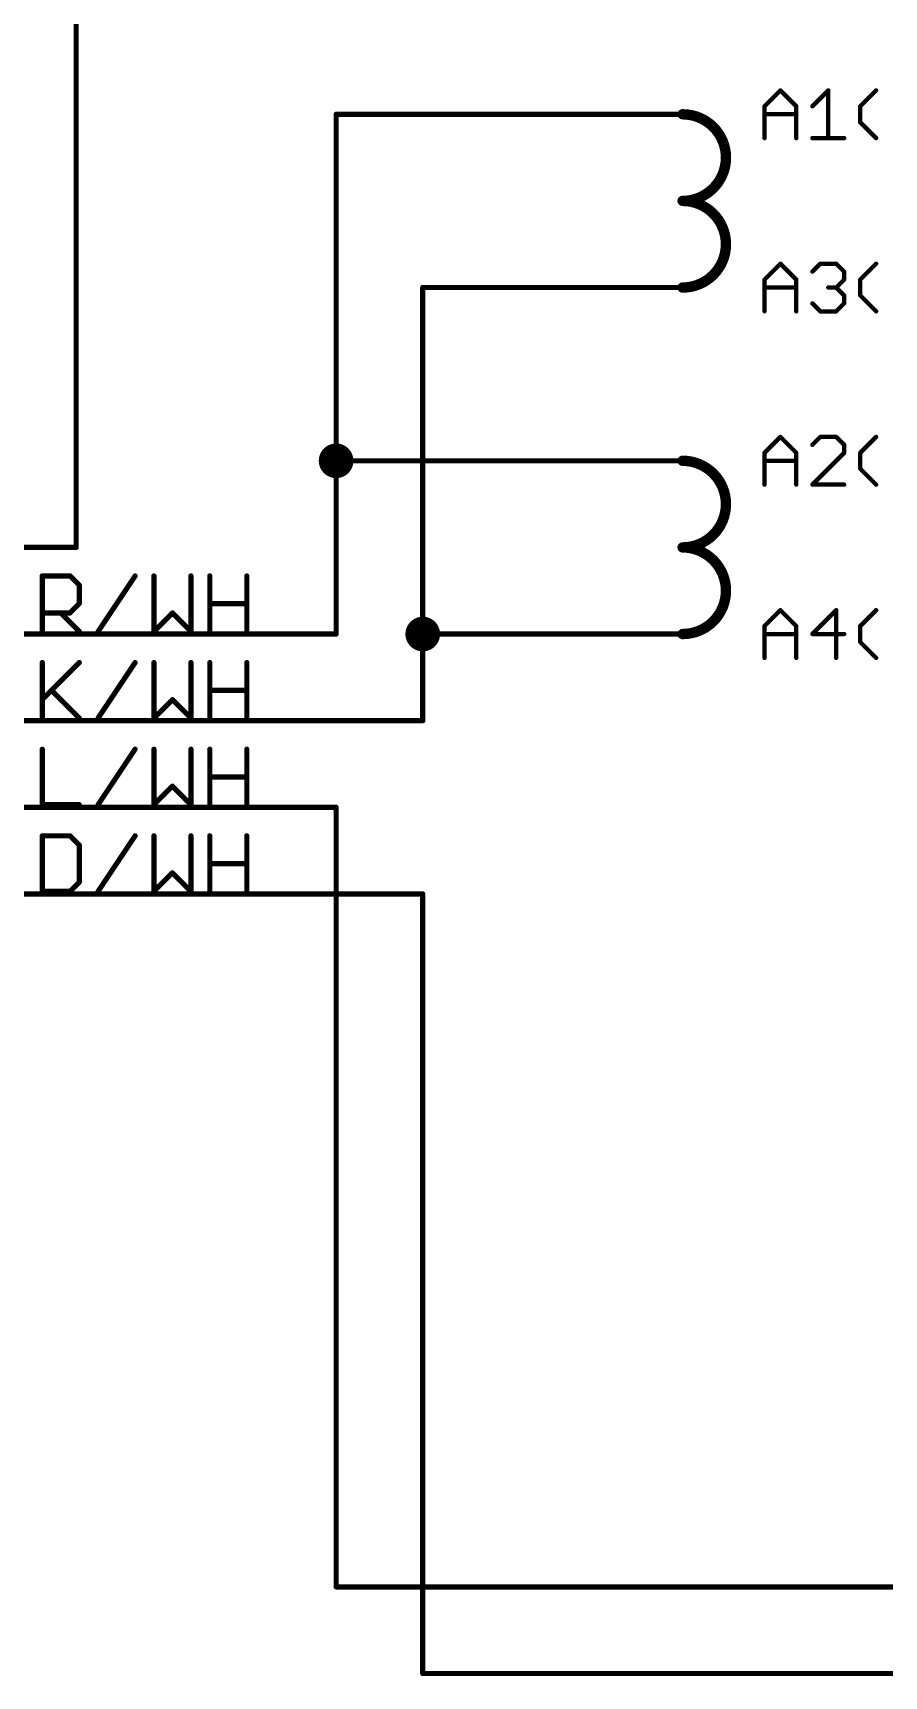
# Model space of a CAD drawing. Extents: x 0 to 387, y 0 to 260.
# Drawn here: x 194.31 to 219.27, y 114.22 to 162.41 of the extents above; entities that cross this region are included whole.
import ezdxf

# ---------------------------------------------------------------- set-up
doc = ezdxf.new("R2010")
doc.units = 0
for name, color, linetype in [('91', 94, 'CONTINUOUS'), ('94', 14, 'CONTINUOUS'), ('95', 251, 'CONTINUOUS')]:
    doc.layers.add(name, color=color, linetype=linetype)

msp = doc.modelspace()

# ---------------------------------------------------------------- linework, layer by layer
at = {"layer": '91', "const_width": 0.1524}
for points in [[(195.58, 147.32), (195.58, 175.26)], [(203.2, 160.02), (210.82, 160.02)], [(203.2, 149.86), (203.2, 160.02)], [(210.82, 154.94), (205.74, 154.94)], [(205.74, 154.94), (205.74, 144.78)], [(203.2, 144.78), (203.2, 149.86)], [(210.82, 149.86), (203.2, 149.86)], [(185.42, 147.32), (195.58, 147.32)], [(185.42, 144.78), (203.2, 144.78)], [(210.82, 144.78), (205.74, 144.78)], [(205.74, 142.24), (205.74, 144.78)], [(185.42, 142.24), (205.74, 142.24)], [(185.42, 139.7), (203.2, 139.7)], [(203.2, 116.84), (203.2, 139.7)], [(185.42, 137.16), (205.74, 137.16)], [(205.74, 114.3), (205.74, 137.16)], [(228.6, 116.84), (203.2, 116.84)], [(233.68, 114.3), (205.74, 114.3)]]:
    msp.add_lwpolyline(points, dxfattribs=at)
at = {"layer": '91'}
for points, const_width in [([(203.2, 160.0581, 1), (203.2, 159.9819)], 0.0762), ([(203.2381, 160.02, 1), (203.1619, 160.02)], 0.0762), ([(210.82, 159.9819, 1), (210.82, 160.0581)], 0.0762), ([(205.74, 154.9781, 1), (205.74, 154.9019)], 0.0762), ([(205.7781, 154.94, 1), (205.7019, 154.94)], 0.0762), ([(210.82, 154.9019, 1), (210.82, 154.9781)], 0.0762), ([(203.2, 149.606, 1), (203.2, 150.114, 1), (203.2, 149.606)], 0.508), ([(203.2381, 149.86, 1), (203.1619, 149.86)], 0.0762), ([(203.2, 149.8981, 1), (203.2, 149.8219)], 0.0762), ([(203.1619, 149.86, 1), (203.2381, 149.86)], 0.0762), ([(210.82, 149.8219, 1), (210.82, 149.8981)], 0.0762), ([(195.5419, 147.32, 1), (195.6181, 147.32)], 0.0762), ([(195.58, 147.2819, 1), (195.58, 147.3581)], 0.0762), ([(205.74, 144.526, 1), (205.74, 145.034, 1), (205.74, 144.526)], 0.508), ([(203.1619, 144.78, 1), (203.2381, 144.78)], 0.0762), ([(203.2, 144.7419, 1), (203.2, 144.8181)], 0.0762), ([(205.74, 144.8181, 1), (205.74, 144.7419)], 0.0762), ([(205.7781, 144.78, 1), (205.7019, 144.78)], 0.0762), ([(205.7019, 144.78, 1), (205.7781, 144.78)], 0.0762), ([(210.82, 144.7419, 1), (210.82, 144.8181)], 0.0762), ([(205.7019, 142.24, 1), (205.7781, 142.24)], 0.0762), ([(205.74, 142.2019, 1), (205.74, 142.2781)], 0.0762), ([(203.2381, 139.7, 1), (203.1619, 139.7)], 0.0762), ([(203.2, 139.6619, 1), (203.2, 139.7381)], 0.0762), ([(205.7781, 137.16, 1), (205.7019, 137.16)], 0.0762), ([(205.74, 137.1219, 1), (205.74, 137.1981)], 0.0762), ([(203.2, 116.8781, 1), (203.2, 116.8019)], 0.0762), ([(203.1619, 116.84, 1), (203.2381, 116.84)], 0.0762), ([(205.74, 114.3381, 1), (205.74, 114.2619)], 0.0762), ([(205.7019, 114.3, 1), (205.7781, 114.3)], 0.0762)]:
    msp.add_lwpolyline(points, format="xyb", dxfattribs=dict(at, const_width=const_width))
at = {"layer": '94', "const_width": 0.1524}
for points in [[(210.82, 160.02), (213.36, 160.02)], [(210.82, 154.94), (213.36, 154.94)], [(210.82, 149.86), (213.36, 149.86)], [(194.5848, 144.8562), (194.5848, 146.4832)], [(194.5848, 146.4832), (195.3983, 146.4832)], [(195.3983, 146.4832), (195.6695, 146.212)], [(196.222, 144.8562), (197.3066, 146.4832)], [(197.8591, 146.4832), (197.8591, 144.8562)], [(198.9438, 144.8562), (198.9438, 146.4832)], [(199.4963, 144.8562), (199.4963, 146.4832)], [(200.581, 146.4832), (200.581, 144.8562)], [(195.6695, 146.212), (195.6695, 145.6697)], [(195.6695, 145.6697), (195.3983, 145.3985)], [(199.4963, 145.6697), (200.581, 145.6697)], [(195.3983, 145.3985), (194.5848, 145.3985)], [(195.1272, 145.3985), (195.6695, 144.8562)], [(197.8591, 144.8562), (198.4015, 145.3985)], [(198.4015, 145.3985), (198.9438, 144.8562)], [(210.82, 144.78), (213.36, 144.78)], [(194.5848, 143.9432), (194.5848, 142.3162)], [(194.5848, 142.8585), (195.6695, 143.9432)], [(196.222, 142.3162), (197.3066, 143.9432)], [(197.8591, 143.9432), (197.8591, 142.3162)], [(198.9438, 142.3162), (198.9438, 143.9432)], [(199.4963, 142.3162), (199.4963, 143.9432)], [(200.581, 143.9432), (200.581, 142.3162)], [(194.856, 143.1297), (195.6695, 142.3162)], [(199.4963, 143.1297), (200.581, 143.1297)], [(197.8591, 142.3162), (198.4015, 142.8585)], [(198.4015, 142.8585), (198.9438, 142.3162)], [(194.5848, 141.4032), (194.5848, 139.7762)], [(196.222, 139.7762), (197.3066, 141.4032)], [(197.8591, 141.4032), (197.8591, 139.7762)], [(198.9438, 139.7762), (198.9438, 141.4032)], [(199.4963, 139.7762), (199.4963, 141.4032)], [(200.581, 141.4032), (200.581, 139.7762)], [(197.8591, 139.7762), (198.4015, 140.3185)], [(198.4015, 140.3185), (198.9438, 139.7762)], [(199.4963, 140.5897), (200.581, 140.5897)], [(194.5848, 139.7762), (195.6695, 139.7762)], [(194.5848, 138.8632), (194.5848, 137.2362)], [(195.3983, 138.8632), (194.5848, 138.8632)], [(195.6695, 138.592), (195.3983, 138.8632)], [(196.222, 137.2362), (197.3066, 138.8632)], [(197.8591, 138.8632), (197.8591, 137.2362)], [(198.9438, 137.2362), (198.9438, 138.8632)], [(199.4963, 137.2362), (199.4963, 138.8632)], [(200.581, 138.8632), (200.581, 137.2362)], [(195.6695, 137.5074), (195.6695, 138.592)], [(197.8591, 137.2362), (198.4015, 137.7785)], [(198.4015, 137.7785), (198.9438, 137.2362)], [(199.4963, 138.0497), (200.581, 138.0497)], [(195.3983, 137.2362), (195.6695, 137.5074)], [(194.5848, 137.2362), (195.3983, 137.2362)]]:
    msp.add_lwpolyline(points, dxfattribs=at)
at = {"layer": '94'}
for points, const_width in [([(210.82, 160.0581, 1), (210.82, 159.9819)], 0.0762), ([(213.36, 157.48, 1), (213.36, 160.02)], 0.3048), ([(213.36, 160.0962, 1), (213.36, 159.9438)], 0.1524), ([(213.36, 159.9819, 1), (213.36, 160.0581)], 0.0762), ([(213.36, 157.5562, 1), (213.36, 157.4038)], 0.1524), ([(213.36, 154.94, 1), (213.36, 157.48)], 0.3048), ([(213.36, 157.5562, 1), (213.36, 157.4038)], 0.1524), ([(210.82, 154.9781, 1), (210.82, 154.9019)], 0.0762), ([(213.36, 155.0162, 1), (213.36, 154.8638)], 0.1524), ([(213.36, 154.9019, 1), (213.36, 154.9781)], 0.0762), ([(210.82, 149.8981, 1), (210.82, 149.8219)], 0.0762), ([(213.36, 147.32, 1), (213.36, 149.86)], 0.3048), ([(213.36, 149.9362, 1), (213.36, 149.7838)], 0.1524), ([(213.36, 149.8219, 1), (213.36, 149.8981)], 0.0762), ([(213.36, 147.3962, 1), (213.36, 147.2438)], 0.1524), ([(213.36, 144.78, 1), (213.36, 147.32)], 0.3048), ([(213.36, 147.3962, 1), (213.36, 147.2438)], 0.1524), ([(194.6229, 146.4832, 1), (194.5467, 146.4832)], 0.0762), ([(194.5848, 146.5213, 1), (194.5848, 146.4451)], 0.0762), ([(195.4253, 146.5101, 1), (195.3714, 146.4562)], 0.0762), ([(195.3983, 146.4451, 1), (195.3983, 146.5213)], 0.0762), ([(197.3383, 146.4621, 1), (197.2749, 146.5043)], 0.0762), ([(197.8972, 146.4832, 1), (197.821, 146.4832)], 0.0762), ([(198.9819, 146.4832, 1), (198.9057, 146.4832)], 0.0762), ([(199.5344, 146.4832, 1), (199.4582, 146.4832)], 0.0762), ([(200.6191, 146.4832, 1), (200.5429, 146.4832)], 0.0762), ([(195.7076, 146.212, 1), (195.6314, 146.212)], 0.0762), ([(195.6425, 146.1851, 1), (195.6964, 146.239)], 0.0762), ([(195.6314, 145.6697, 1), (195.7076, 145.6697)], 0.0762), ([(195.6964, 145.6428, 1), (195.6425, 145.6966)], 0.0762), ([(199.4963, 145.7078, 1), (199.4963, 145.6316)], 0.0762), ([(200.581, 145.6316, 1), (200.581, 145.7078)], 0.0762), ([(194.5848, 145.4366, 1), (194.5848, 145.3604)], 0.0762), ([(195.1541, 145.4255, 1), (195.1002, 145.3716)], 0.0762), ([(195.3714, 145.4255, 1), (195.4253, 145.3716)], 0.0762), ([(195.3983, 145.3604, 1), (195.3983, 145.4366)], 0.0762), ([(198.4284, 145.4255, 1), (198.3745, 145.3716)], 0.0762), ([(198.4284, 145.3716, 1), (198.3745, 145.4255)], 0.0762), ([(194.5467, 144.8562, 1), (194.6229, 144.8562)], 0.0762), ([(195.6425, 144.8293, 1), (195.6964, 144.8831)], 0.0762), ([(196.1903, 144.8773, 1), (196.2537, 144.8351)], 0.0762), ([(197.821, 144.8562, 1), (197.8972, 144.8562)], 0.0762), ([(197.8322, 144.8831, 1), (197.8861, 144.8293)], 0.0762), ([(198.9057, 144.8562, 1), (198.9819, 144.8562)], 0.0762), ([(198.9169, 144.8293, 1), (198.9707, 144.8831)], 0.0762), ([(199.4582, 144.8562, 1), (199.5344, 144.8562)], 0.0762), ([(200.5429, 144.8562, 1), (200.6191, 144.8562)], 0.0762), ([(210.82, 144.8181, 1), (210.82, 144.7419)], 0.0762), ([(213.36, 144.8562, 1), (213.36, 144.7038)], 0.1524), ([(213.36, 144.7419, 1), (213.36, 144.8181)], 0.0762), ([(194.6229, 143.9432, 1), (194.5467, 143.9432)], 0.0762), ([(195.6964, 143.9162, 1), (195.6425, 143.9701)], 0.0762), ([(197.3383, 143.9221, 1), (197.2749, 143.9643)], 0.0762), ([(197.8972, 143.9432, 1), (197.821, 143.9432)], 0.0762), ([(198.9819, 143.9432, 1), (198.9057, 143.9432)], 0.0762), ([(199.5344, 143.9432, 1), (199.4582, 143.9432)], 0.0762), ([(200.6191, 143.9432, 1), (200.5429, 143.9432)], 0.0762), ([(194.8829, 143.1566, 1), (194.829, 143.1028)], 0.0762), ([(199.4963, 143.1678, 1), (199.4963, 143.0916)], 0.0762), ([(200.581, 143.0916, 1), (200.581, 143.1678)], 0.0762), ([(194.5579, 142.8855, 1), (194.6118, 142.8316)], 0.0762), ([(198.4284, 142.8855, 1), (198.3745, 142.8316)], 0.0762), ([(198.4284, 142.8316, 1), (198.3745, 142.8855)], 0.0762), ([(194.5467, 142.3162, 1), (194.6229, 142.3162)], 0.0762), ([(195.6425, 142.2893, 1), (195.6964, 142.3431)], 0.0762), ([(196.1903, 142.3373, 1), (196.2537, 142.2951)], 0.0762), ([(197.821, 142.3162, 1), (197.8972, 142.3162)], 0.0762), ([(197.8322, 142.3431, 1), (197.8861, 142.2893)], 0.0762), ([(198.9057, 142.3162, 1), (198.9819, 142.3162)], 0.0762), ([(198.9169, 142.2893, 1), (198.9707, 142.3431)], 0.0762), ([(199.4582, 142.3162, 1), (199.5344, 142.3162)], 0.0762), ([(200.5429, 142.3162, 1), (200.6191, 142.3162)], 0.0762), ([(194.6229, 141.4032, 1), (194.5467, 141.4032)], 0.0762), ([(197.3383, 141.3821, 1), (197.2749, 141.4243)], 0.0762), ([(197.8972, 141.4032, 1), (197.821, 141.4032)], 0.0762), ([(198.9819, 141.4032, 1), (198.9057, 141.4032)], 0.0762), ([(199.5344, 141.4032, 1), (199.4582, 141.4032)], 0.0762), ([(200.6191, 141.4032, 1), (200.5429, 141.4032)], 0.0762), ([(198.4284, 140.3455, 1), (198.3745, 140.2916)], 0.0762), ([(198.4284, 140.2916, 1), (198.3745, 140.3455)], 0.0762), ([(199.4963, 140.6278, 1), (199.4963, 140.5516)], 0.0762), ([(200.581, 140.5516, 1), (200.581, 140.6278)], 0.0762), ([(194.5848, 139.8143, 1), (194.5848, 139.7381)], 0.0762), ([(194.5467, 139.7762, 1), (194.6229, 139.7762)], 0.0762), ([(195.6695, 139.7381, 1), (195.6695, 139.8143)], 0.0762), ([(196.1903, 139.7973, 1), (196.2537, 139.7551)], 0.0762), ([(197.821, 139.7762, 1), (197.8972, 139.7762)], 0.0762), ([(197.8322, 139.8031, 1), (197.8861, 139.7493)], 0.0762), ([(198.9057, 139.7762, 1), (198.9819, 139.7762)], 0.0762), ([(198.9169, 139.7493, 1), (198.9707, 139.8031)], 0.0762), ([(199.4582, 139.7762, 1), (199.5344, 139.7762)], 0.0762), ([(200.5429, 139.7762, 1), (200.6191, 139.7762)], 0.0762), ([(194.6229, 138.8632, 1), (194.5467, 138.8632)], 0.0762), ([(194.5848, 138.9013, 1), (194.5848, 138.8251)], 0.0762), ([(195.4253, 138.8901, 1), (195.3714, 138.8362)], 0.0762), ([(195.3983, 138.8251, 1), (195.3983, 138.9013)], 0.0762), ([(197.3383, 138.8421, 1), (197.2749, 138.8843)], 0.0762), ([(197.8972, 138.8632, 1), (197.821, 138.8632)], 0.0762), ([(198.9819, 138.8632, 1), (198.9057, 138.8632)], 0.0762), ([(199.5344, 138.8632, 1), (199.4582, 138.8632)], 0.0762), ([(200.6191, 138.8632, 1), (200.5429, 138.8632)], 0.0762), ([(195.7076, 138.592, 1), (195.6314, 138.592)], 0.0762), ([(195.6425, 138.5651, 1), (195.6964, 138.619)], 0.0762), ([(198.4284, 137.8055, 1), (198.3745, 137.7516)], 0.0762), ([(198.4284, 137.7516, 1), (198.3745, 137.8055)], 0.0762), ([(199.4963, 138.0878, 1), (199.4963, 138.0116)], 0.0762), ([(200.581, 138.0116, 1), (200.581, 138.0878)], 0.0762), ([(195.6314, 137.5074, 1), (195.7076, 137.5074)], 0.0762), ([(195.6964, 137.4804, 1), (195.6425, 137.5343)], 0.0762), ([(194.5848, 137.2743, 1), (194.5848, 137.1981)], 0.0762), ([(194.5467, 137.2362, 1), (194.6229, 137.2362)], 0.0762), ([(195.3714, 137.2631, 1), (195.4253, 137.2093)], 0.0762), ([(195.3983, 137.1981, 1), (195.3983, 137.2743)], 0.0762), ([(196.1903, 137.2573, 1), (196.2537, 137.2151)], 0.0762), ([(197.821, 137.2362, 1), (197.8972, 137.2362)], 0.0762), ([(197.8322, 137.2631, 1), (197.8861, 137.2093)], 0.0762), ([(198.9057, 137.2362, 1), (198.9819, 137.2362)], 0.0762), ([(198.9169, 137.2093, 1), (198.9707, 137.2631)], 0.0762), ([(199.4582, 137.2362, 1), (199.5344, 137.2362)], 0.0762), ([(200.5429, 137.2362, 1), (200.6191, 137.2362)], 0.0762)]:
    msp.add_lwpolyline(points, format="xyb", dxfattribs=dict(at, const_width=const_width))
at = {"layer": '95', "const_width": 0.127}
for points in [[(215.7603, 160.2536), (216.2264, 160.7197)], [(216.2264, 160.7197), (216.6924, 160.2536)], [(217.1636, 160.2536), (217.6296, 160.7197)], [(217.6296, 160.7197), (217.6296, 159.3215)], [(218.5669, 160.2536), (219.0329, 160.7197)], [(215.7603, 159.3215), (215.7603, 160.2536)], [(215.7603, 160.0206), (216.6924, 160.0206)], [(216.6924, 160.2536), (216.6924, 159.3215)], [(218.5669, 159.7876), (218.5669, 160.2536)], [(219.0329, 159.3215), (218.5669, 159.7876)], [(217.1636, 159.3215), (218.0957, 159.3215)], [(215.7603, 155.1736), (216.2264, 155.6397)], [(216.2264, 155.6397), (216.6924, 155.1736)], [(217.1636, 155.4067), (217.3966, 155.6397)], [(217.3966, 155.6397), (217.8627, 155.6397)], [(217.8627, 155.6397), (218.0957, 155.4067)], [(218.5669, 155.1736), (219.0329, 155.6397)], [(215.7603, 154.2415), (215.7603, 155.1736)], [(216.6924, 155.1736), (216.6924, 154.2415)], [(218.0957, 155.1736), (217.8627, 154.9406)], [(218.0957, 155.4067), (218.0957, 155.1736)], [(218.5669, 154.7076), (218.5669, 155.1736)], [(215.7603, 154.9406), (216.6924, 154.9406)], [(217.8627, 154.9406), (217.6296, 154.9406)], [(217.8627, 154.9406), (218.0957, 154.7076)], [(218.0957, 154.7076), (218.0957, 154.4745)], [(219.0329, 154.2415), (218.5669, 154.7076)], [(217.3966, 154.2415), (217.1636, 154.4745)], [(217.8627, 154.2415), (217.3966, 154.2415)], [(218.0957, 154.4745), (217.8627, 154.2415)], [(215.7603, 150.0936), (216.2264, 150.5597)], [(216.2264, 150.5597), (216.6924, 150.0936)], [(217.3966, 150.5597), (217.1636, 150.3267)], [(217.8627, 150.5597), (217.3966, 150.5597)], [(218.0957, 150.3267), (217.8627, 150.5597)], [(218.0957, 150.0936), (218.0957, 150.3267)], [(218.5669, 150.0936), (219.0329, 150.5597)], [(215.7603, 149.1615), (215.7603, 150.0936)], [(215.7603, 149.8606), (216.6924, 149.8606)], [(216.6924, 150.0936), (216.6924, 149.1615)], [(217.1636, 149.1615), (218.0957, 150.0936)], [(218.5669, 149.6276), (218.5669, 150.0936)], [(219.0329, 149.1615), (218.5669, 149.6276)], [(218.0957, 149.1615), (217.1636, 149.1615)], [(215.7603, 145.0136), (216.2264, 145.4797)], [(216.2264, 145.4797), (216.6924, 145.0136)], [(217.8627, 145.4797), (217.1636, 144.7806)], [(217.8627, 144.0815), (217.8627, 145.4797)], [(218.5669, 145.0136), (219.0329, 145.4797)], [(215.7603, 144.0815), (215.7603, 145.0136)], [(216.6924, 145.0136), (216.6924, 144.0815)], [(218.5669, 144.5476), (218.5669, 145.0136)], [(215.7603, 144.7806), (216.6924, 144.7806)], [(217.1636, 144.7806), (218.0957, 144.7806)], [(219.0329, 144.0815), (218.5669, 144.5476)]]:
    msp.add_lwpolyline(points, dxfattribs=at)
at = {"layer": '95', "const_width": 0.0635}
for points in [[(216.2488, 160.7421, 1), (216.2039, 160.6972)], [(216.2488, 160.6972, 1), (216.2039, 160.7421)], [(217.6614, 160.7197, 1), (217.5979, 160.7197)], [(217.6521, 160.6972, 1), (217.6072, 160.7421)], [(219.0554, 160.6972, 1), (219.0105, 160.7421)], [(215.7378, 160.2761, 1), (215.7828, 160.2312)], [(215.7603, 160.0523, 1), (215.7603, 159.9888)], [(215.792, 160.2536, 1), (215.7286, 160.2536)], [(216.7242, 160.2536, 1), (216.6607, 160.2536)], [(216.67, 160.2312, 1), (216.7149, 160.2761)], [(216.6924, 159.9888, 1), (216.6924, 160.0523)], [(217.1411, 160.2761, 1), (217.186, 160.2312)], [(218.5986, 160.2536, 1), (218.5351, 160.2536)], [(218.5444, 160.2761, 1), (218.5893, 160.2312)], [(218.5893, 159.81, 1), (218.5444, 159.7651)], [(218.5351, 159.7876, 1), (218.5986, 159.7876)], [(215.7286, 159.3215, 1), (215.792, 159.3215)], [(216.6607, 159.3215, 1), (216.7242, 159.3215)], [(217.1636, 159.3533, 1), (217.1636, 159.2898)], [(217.5979, 159.3215, 1), (217.6614, 159.3215)], [(218.0957, 159.2898, 1), (218.0957, 159.3533)], [(219.0105, 159.299, 1), (219.0554, 159.344)], [(216.2488, 155.6621, 1), (216.2039, 155.6172)], [(216.2488, 155.6172, 1), (216.2039, 155.6621)], [(217.3966, 155.6714, 1), (217.3966, 155.6079)], [(217.4191, 155.6172, 1), (217.3742, 155.6621)], [(217.8851, 155.6621, 1), (217.8402, 155.6172)], [(217.8627, 155.6079, 1), (217.8627, 155.6714)], [(219.0554, 155.6172, 1), (219.0105, 155.6621)], [(215.7378, 155.1961, 1), (215.7828, 155.1512)], [(215.792, 155.1736, 1), (215.7286, 155.1736)], [(216.7242, 155.1736, 1), (216.6607, 155.1736)], [(216.67, 155.1512, 1), (216.7149, 155.1961)], [(217.1411, 155.4291, 1), (217.186, 155.3842)], [(218.1275, 155.4067, 1), (218.064, 155.4067)], [(218.064, 155.1736, 1), (218.1275, 155.1736)], [(218.0733, 155.3842, 1), (218.1182, 155.4291)], [(218.1182, 155.1512, 1), (218.0733, 155.1961)], [(218.5986, 155.1736, 1), (218.5351, 155.1736)], [(218.5444, 155.1961, 1), (218.5893, 155.1512)], [(215.7603, 154.9723, 1), (215.7603, 154.9088)], [(216.6924, 154.9088, 1), (216.6924, 154.9723)], [(217.6296, 154.9723, 1), (217.6296, 154.9088)], [(217.8851, 154.963, 1), (217.8402, 154.9181)], [(217.8402, 154.963, 1), (217.8851, 154.9181)], [(217.8627, 154.9088, 1), (217.8627, 154.9723)], [(218.1275, 154.7076, 1), (218.064, 154.7076)], [(218.0733, 154.6851, 1), (218.1182, 154.73)], [(218.5893, 154.73, 1), (218.5444, 154.6851)], [(218.5351, 154.7076, 1), (218.5986, 154.7076)], [(215.7286, 154.2415, 1), (215.792, 154.2415)], [(216.6607, 154.2415, 1), (216.7242, 154.2415)], [(217.186, 154.497, 1), (217.1411, 154.4521)], [(217.3966, 154.2732, 1), (217.3966, 154.2098)], [(217.3742, 154.219, 1), (217.4191, 154.264)], [(217.8402, 154.264, 1), (217.8851, 154.219)], [(217.8627, 154.2098, 1), (217.8627, 154.2732)], [(218.064, 154.4745, 1), (218.1275, 154.4745)], [(218.1182, 154.4521, 1), (218.0733, 154.497)], [(219.0105, 154.219, 1), (219.0554, 154.264)], [(216.2488, 150.5821, 1), (216.2039, 150.5372)], [(216.2488, 150.5372, 1), (216.2039, 150.5821)], [(217.1411, 150.3491, 1), (217.186, 150.3042)], [(217.3966, 150.5914, 1), (217.3966, 150.5279)], [(217.4191, 150.5372, 1), (217.3742, 150.5821)], [(217.8851, 150.5821, 1), (217.8402, 150.5372)], [(217.8627, 150.5279, 1), (217.8627, 150.5914)], [(218.1275, 150.3267, 1), (218.064, 150.3267)], [(218.0733, 150.3042, 1), (218.1182, 150.3491)], [(219.0554, 150.5372, 1), (219.0105, 150.5821)], [(215.7378, 150.1161, 1), (215.7828, 150.0712)], [(215.7603, 149.8923, 1), (215.7603, 149.8288)], [(215.792, 150.0936, 1), (215.7286, 150.0936)], [(216.7242, 150.0936, 1), (216.6607, 150.0936)], [(216.67, 150.0712, 1), (216.7149, 150.1161)], [(216.6924, 149.8288, 1), (216.6924, 149.8923)], [(218.064, 150.0936, 1), (218.1275, 150.0936)], [(218.1182, 150.0712, 1), (218.0733, 150.1161)], [(218.5986, 150.0936, 1), (218.5351, 150.0936)], [(218.5444, 150.1161, 1), (218.5893, 150.0712)], [(218.5893, 149.65, 1), (218.5444, 149.6051)], [(218.5351, 149.6276, 1), (218.5986, 149.6276)], [(215.7286, 149.1615, 1), (215.792, 149.1615)], [(216.6607, 149.1615, 1), (216.7242, 149.1615)], [(217.1411, 149.184, 1), (217.186, 149.139)], [(217.1636, 149.1933, 1), (217.1636, 149.1298)], [(218.0957, 149.1298, 1), (218.0957, 149.1933)], [(219.0105, 149.139, 1), (219.0554, 149.184)], [(216.2488, 145.5021, 1), (216.2039, 145.4572)], [(216.2488, 145.4572, 1), (216.2039, 145.5021)], [(217.8944, 145.4797, 1), (217.8309, 145.4797)], [(217.8851, 145.4572, 1), (217.8402, 145.5021)], [(219.0554, 145.4572, 1), (219.0105, 145.5021)], [(215.7378, 145.0361, 1), (215.7828, 144.9912)], [(215.792, 145.0136, 1), (215.7286, 145.0136)], [(216.7242, 145.0136, 1), (216.6607, 145.0136)], [(216.67, 144.9912, 1), (216.7149, 145.0361)], [(218.5986, 145.0136, 1), (218.5351, 145.0136)], [(218.5444, 145.0361, 1), (218.5893, 144.9912)], [(215.7603, 144.8123, 1), (215.7603, 144.7488)], [(216.6924, 144.7488, 1), (216.6924, 144.8123)], [(217.1636, 144.8123, 1), (217.1636, 144.7488)], [(217.1411, 144.803, 1), (217.186, 144.7581)], [(218.0957, 144.7488, 1), (218.0957, 144.8123)], [(218.5893, 144.57, 1), (218.5444, 144.5251)], [(218.5351, 144.5476, 1), (218.5986, 144.5476)], [(215.7286, 144.0815, 1), (215.792, 144.0815)], [(216.6607, 144.0815, 1), (216.7242, 144.0815)], [(217.8309, 144.0815, 1), (217.8944, 144.0815)], [(219.0105, 144.059, 1), (219.0554, 144.104)]]:
    msp.add_lwpolyline(points, format="xyb", dxfattribs=at)

doc.saveas('drawing.dxf')
